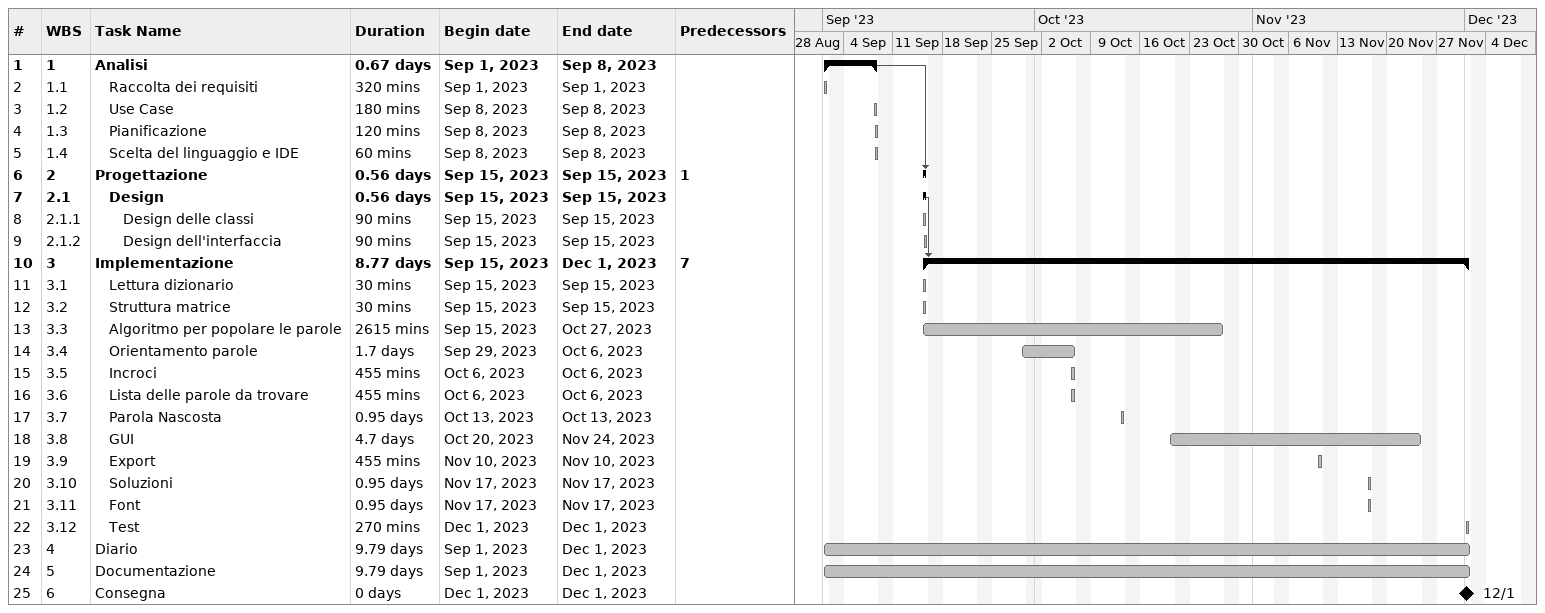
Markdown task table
| ID | WBS | Task | Duration | Start | Finish | Predecessors |
|---|---|---|---|---|---|---|
| 1 | 1 | **Analisi** | 0.67d | 2023-09-01 | 2023-09-08 |  |
| 2 | 1.1 | Raccolta dei requisiti | 320min | 2023-09-01 | 2023-09-01 |  |
| 3 | 1.2 | Use Case | 180min | 2023-09-08 | 2023-09-08 |  |
| 4 | 1.3 | Pianificazione | 120min | 2023-09-08 | 2023-09-08 |  |
| 5 | 1.4 | Scelta del linguaggio e IDE | 60min | 2023-09-08 | 2023-09-08 |  |
| 6 | 2 | **Progettazione** | 0.56d | 2023-09-15 | 2023-09-15 | 1 |
| 7 | 2.1 | **Design** | 0.56d | 2023-09-15 | 2023-09-15 |  |
| 8 | 2.1.1 | Design delle classi | 90min | 2023-09-15 | 2023-09-15 |  |
| 9 | 2.1.2 | Design dell'interfaccia | 90min | 2023-09-15 | 2023-09-15 |  |
| 10 | 3 | **Implementazione** | 8.77d | 2023-09-15 | 2023-12-01 | 7 |
| 11 | 3.1 | Lettura dizionario | 30min | 2023-09-15 | 2023-09-15 |  |
| 12 | 3.2 | Struttura matrice | 30min | 2023-09-15 | 2023-09-15 |  |
| 13 | 3.3 | Algoritmo per popolare le parole | 2615min | 2023-09-15 | 2023-10-27 |  |
| 14 | 3.4 | Orientamento parole | 1.7d | 2023-09-29 | 2023-10-06 |  |
| 15 | 3.5 | Incroci | 455min | 2023-10-06 | 2023-10-06 |  |
| 16 | 3.6 | Lista delle parole da trovare | 455min | 2023-10-06 | 2023-10-06 |  |
| 17 | 3.7 | Parola Nascosta | 0.95d | 2023-10-13 | 2023-10-13 |  |
| 18 | 3.8 | GUI | 4.7d | 2023-10-20 | 2023-11-24 |  |
| 19 | 3.9 | Export | 455min | 2023-11-10 | 2023-11-10 |  |
| 20 | 3.10 | Soluzioni | 0.95d | 2023-11-17 | 2023-11-17 |  |
| 21 | 3.11 | Font | 0.95d | 2023-11-17 | 2023-11-17 |  |
| 22 | 3.12 | Test | 270min | 2023-12-01 | 2023-12-01 |  |
| 23 | 4 | Diario | 9.79d | 2023-09-01 | 2023-12-01 |  |
| 24 | 5 | Documentazione | 9.79d | 2023-09-01 | 2023-12-01 |  |
| 25 | 6 | Consegna | 0d | 2023-12-01 | 2023-12-01 |  |
